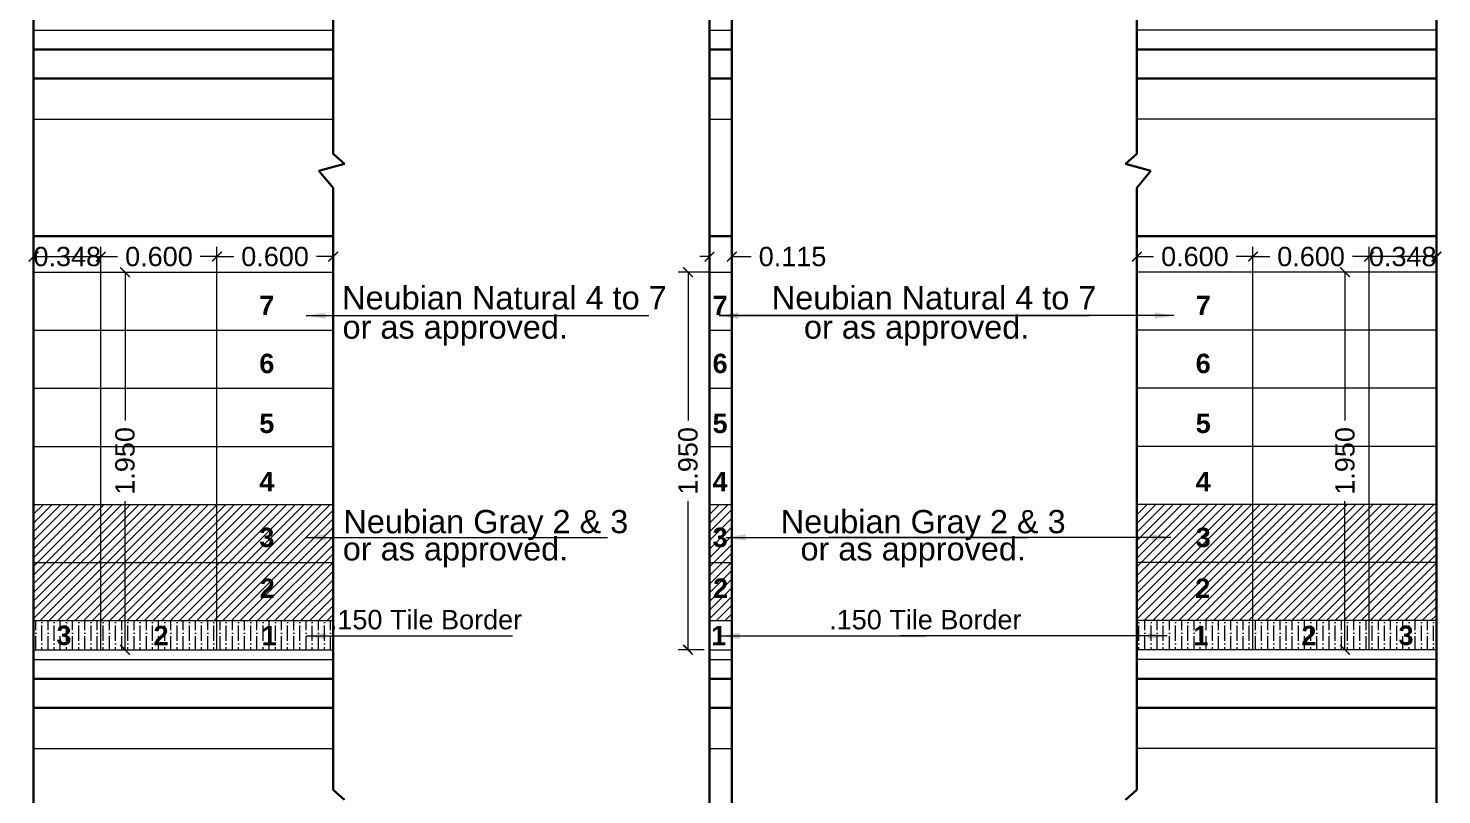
# Model space of a CAD drawing. Header units: millimetres. Extents: x 2733 to 5909, y 1038 to 2089.
# Drawn here: x 2805.37 to 2812.68, y 1047.61 to 1051.57 of the extents above; entities that cross this region are included whole.
import ezdxf

# ---------------------------------------------------------------- set-up
doc = ezdxf.new("R2010")
doc.units = ezdxf.units.MM
doc.header["$PDMODE"] = 35
doc.layers.get('0').update_dxf_attribs({"lineweight": 20})
doc.layers.get('Defpoints').update_dxf_attribs({"lineweight": 15})
for name, color, linetype, lineweight in [('beam', 43, 'Continuous', 20), ('DIM', 6, 'Continuous', 18), ('dim.1', 6, 'Continuous', 18), ('FLOOR FINISH', 10, 'Continuous', 15), ('Hatch', 43, 'Continuous', 13), ('rcc', 5, 'Continuous', 30), ('TEXT', 7, 'Continuous', 15), ('Text-1', 240, 'Continuous', 15), ('TILE HATCH-2', 123, 'Continuous', 9), ('Tiles', 91, 'Continuous', 9), ('Tiles-Text', 230, 'Continuous', 18), ('Wall', 7, 'Continuous', 30)]:
    doc.layers.add(name, color=color, linetype=linetype, lineweight=lineweight)
doc.styles.add('dim-stylus bt', font='arial.ttf')
doc.styles.add('L120', font='arial.ttf', dxfattribs={"height": 0.6})
doc.styles.add('Tabrej', font='arial.ttf')
doc.dimstyles.new('DIMEN', dxfattribs={"dimtxt": 0.3, "dimasz": 0.25, "dimexe": 0.18, "dimexo": 0.0625, "dimgap": 0.09, "dimtad": 0, "dimdec": 3, "dimzin": 0, "dimdsep": 46, "dimtxsty": 'Tabrej', "dimcen": 0, "dimclrd": 256, "dimclre": 256, "dimclrt": 7, "dimadec": 0, "dimazin": 0, "dimtfac": 1, "dimtdec": 3, "dimtofl": 0, "dimtmove": 0, "dimatfit": 1, "dimfxl": 0, "dimtolj": 1, "dimtzin": 0, "dimlwd": -1, "dimlwe": -1, "dimarcsym": 0})
doc.dimstyles.new('Tabrej', dxfattribs={"dimtxt": 4, "dimasz": 0.45, "dimexe": 0.18, "dimexo": 0.0625, "dimgap": 0.09, "dimtad": 0, "dimdec": 3, "dimzin": 0, "dimdsep": 46, "dimtxsty": 'Tabrej', "dimcen": 0, "dimclrd": 256, "dimclre": 256, "dimclrt": 7, "dimaunit": 1, "dimadec": 3, "dimazin": 0, "dimtfac": 1, "dimtdec": 3, "dimtofl": 0, "dimtmove": 0, "dimatfit": 3, "dimfxl": 0, "dimtolj": 1, "dimtzin": 0, "dimlwd": -1, "dimlwe": -1, "dimarcsym": 0})

# ---------------------------------------------------------------- blocks, each defined once
blk = doc.blocks.new('_ArchTick')
at = {"color": 0, "const_width": 0.15}
blk.add_lwpolyline([(-0.5, -0.5), (0.5, 0.5)], dxfattribs=at)
blk = doc.blocks.new('*D307')
at = {"layer": 'Defpoints', "color": 0, "lineweight": 15, "transparency": 16777216}
for p in [(2805.7474, 1050.3924), (2805.3998, 1050.3125), (2805.7474, 1050.3135)]:
    blk.add_point(p, dxfattribs=at)
at = {"layer": 'DIM', "transparency": 16777216}
for p, q in [((2805.3998, 1050.314), (2805.3998, 1050.4424)), ((2805.7474, 1050.315), (2805.7474, 1050.4424)), ((2805.3998, 1050.3924), (2805.7474, 1050.3924))]:
    blk.add_line(p, q, dxfattribs=at)
at = {"layer": 'DIM', "transparency": 16777216, "xscale": 0.05, "yscale": 0.05, "zscale": 0.05, "rotation": 180}
blk.add_blockref('_ArchTick', (2805.3998, 1050.3924), dxfattribs=at)
at = {"layer": 'DIM', "transparency": 16777216, "xscale": 0.05, "yscale": 0.05, "zscale": 0.05}
blk.add_blockref('_ArchTick', (2805.7474, 1050.3924), dxfattribs=at)
at = {"layer": 'DIM', "color": 7, "transparency": 16777216, "insert": (2805.5736, 1050.3924), "char_height": 0.1, "attachment_point": 5, "style": 'Tabrej'}
blk.add_mtext('\\A1;0.348', dxfattribs=at)
blk = doc.blocks.new('*D308')
at = {"layer": 'Defpoints', "color": 0, "lineweight": 15, "transparency": 16777216}
for p in [(2806.3474, 1050.3924), (2805.7474, 1050.3185), (2806.3474, 1050.3135)]:
    blk.add_point(p, dxfattribs=at)
at = {"layer": 'DIM', "transparency": 16777216}
for p, q in [((2805.7474, 1050.32), (2805.7474, 1050.4424)), ((2806.3474, 1050.315), (2806.3474, 1050.4424)), ((2805.7474, 1050.3924), (2805.8338, 1050.3924)), ((2806.3474, 1050.3924), (2806.261, 1050.3924))]:
    blk.add_line(p, q, dxfattribs=at)
at = {"layer": 'DIM', "transparency": 16777216, "xscale": 0.05, "yscale": 0.05, "zscale": 0.05, "rotation": 180}
blk.add_blockref('_ArchTick', (2805.7474, 1050.3924), dxfattribs=at)
at = {"layer": 'DIM', "transparency": 16777216, "xscale": 0.05, "yscale": 0.05, "zscale": 0.05}
blk.add_blockref('_ArchTick', (2806.3474, 1050.3924), dxfattribs=at)
at = {"layer": 'DIM', "color": 7, "transparency": 16777216, "insert": (2806.0474, 1050.3924), "char_height": 0.1, "attachment_point": 5, "style": 'Tabrej'}
blk.add_mtext('\\A1;0.600', dxfattribs=at)
blk = doc.blocks.new('*D309')
at = {"layer": 'Defpoints', "color": 0, "lineweight": 15, "transparency": 16777216}
for p in [(2806.9474, 1050.3924), (2806.3474, 1050.3185), (2806.9474, 1050.3135)]:
    blk.add_point(p, dxfattribs=at)
at = {"layer": 'DIM', "transparency": 16777216}
for p, q in [((2806.3474, 1050.32), (2806.3474, 1050.4424)), ((2806.9474, 1050.315), (2806.9474, 1050.4424)), ((2806.3474, 1050.3924), (2806.4338, 1050.3924)), ((2806.9474, 1050.3924), (2806.861, 1050.3924))]:
    blk.add_line(p, q, dxfattribs=at)
at = {"layer": 'DIM', "transparency": 16777216, "xscale": 0.05, "yscale": 0.05, "zscale": 0.05, "rotation": 180}
blk.add_blockref('_ArchTick', (2806.3474, 1050.3924), dxfattribs=at)
at = {"layer": 'DIM', "transparency": 16777216, "xscale": 0.05, "yscale": 0.05, "zscale": 0.05}
blk.add_blockref('_ArchTick', (2806.9474, 1050.3924), dxfattribs=at)
at = {"layer": 'DIM', "color": 7, "transparency": 16777216, "insert": (2806.6474, 1050.3924), "char_height": 0.1, "attachment_point": 5, "style": 'Tabrej'}
blk.add_mtext('\\A1;0.600', dxfattribs=at)
blk = doc.blocks.new('*D310')
at = {"layer": 'Defpoints', "color": 0, "lineweight": 15, "transparency": 16777216}
for p in [(2805.761, 1050.3125), (2805.7868, 1048.3625), (2805.872, 1048.3625)]:
    blk.add_point(p, dxfattribs=at)
at = {"layer": 'DIM', "transparency": 16777216}
for p, q in [((2805.7625, 1050.3125), (2805.922, 1050.3125)), ((2805.872, 1050.3125), (2805.872, 1049.5464)), ((2805.872, 1048.3625), (2805.872, 1049.1287)), ((2805.7883, 1048.3625), (2805.922, 1048.3625))]:
    blk.add_line(p, q, dxfattribs=at)
at = {"layer": 'DIM', "transparency": 16777216, "xscale": 0.05, "yscale": 0.05, "zscale": 0.05}
for p, rotation in [((2805.872, 1050.3125), 90), ((2805.872, 1048.3625), 270)]:
    blk.add_blockref('_ArchTick', p, dxfattribs=dict(at, rotation=rotation))
at = {"layer": 'DIM', "color": 7, "transparency": 16777216, "insert": (2805.872, 1049.3375), "char_height": 0.1, "attachment_point": 5, "rotation": 90, "style": 'Tabrej'}
blk.add_mtext('\\A1;1.950', dxfattribs=at)
blk = doc.blocks.new('*D323')
at = {"layer": 'Defpoints', "color": 0, "lineweight": 15, "transparency": 16777216}
for p in [(2812.3011, 1050.3924), (2812.3011, 1050.3135), (2812.6487, 1050.3125)]:
    blk.add_point(p, dxfattribs=at)
at = {"layer": 'DIM', "transparency": 16777216}
for p, q in [((2812.3011, 1050.315), (2812.3011, 1050.4424)), ((2812.6487, 1050.314), (2812.6487, 1050.4424)), ((2812.6487, 1050.3924), (2812.3011, 1050.3924))]:
    blk.add_line(p, q, dxfattribs=at)
at = {"layer": 'DIM', "transparency": 16777216, "xscale": 0.05, "yscale": 0.05, "zscale": 0.05, "rotation": 180}
blk.add_blockref('_ArchTick', (2812.3011, 1050.3924), dxfattribs=at)
at = {"layer": 'DIM', "transparency": 16777216, "xscale": 0.05, "yscale": 0.05, "zscale": 0.05}
blk.add_blockref('_ArchTick', (2812.6487, 1050.3924), dxfattribs=at)
at = {"layer": 'DIM', "color": 7, "transparency": 16777216, "insert": (2812.4749, 1050.3924), "char_height": 0.1, "attachment_point": 5, "style": 'Tabrej'}
blk.add_mtext('\\A1;0.348', dxfattribs=at)
blk = doc.blocks.new('*D324')
at = {"layer": 'Defpoints', "color": 0, "lineweight": 15, "transparency": 16777216}
for p in [(2811.7011, 1050.3924), (2811.7011, 1050.3135), (2812.3011, 1050.3185)]:
    blk.add_point(p, dxfattribs=at)
at = {"layer": 'DIM', "transparency": 16777216}
for p, q in [((2811.7011, 1050.315), (2811.7011, 1050.4424)), ((2812.3011, 1050.32), (2812.3011, 1050.4424)), ((2811.7011, 1050.3924), (2811.7876, 1050.3924)), ((2812.3011, 1050.3924), (2812.2147, 1050.3924))]:
    blk.add_line(p, q, dxfattribs=at)
at = {"layer": 'DIM', "transparency": 16777216, "xscale": 0.05, "yscale": 0.05, "zscale": 0.05, "rotation": 180}
blk.add_blockref('_ArchTick', (2811.7011, 1050.3924), dxfattribs=at)
at = {"layer": 'DIM', "transparency": 16777216, "xscale": 0.05, "yscale": 0.05, "zscale": 0.05}
blk.add_blockref('_ArchTick', (2812.3011, 1050.3924), dxfattribs=at)
at = {"layer": 'DIM', "color": 7, "transparency": 16777216, "insert": (2812.0011, 1050.3924), "char_height": 0.1, "attachment_point": 5, "style": 'Tabrej'}
blk.add_mtext('\\A1;0.600', dxfattribs=at)
blk = doc.blocks.new('*D325')
at = {"layer": 'Defpoints', "color": 0, "lineweight": 15, "transparency": 16777216}
for p in [(2811.1011, 1050.3924), (2811.1011, 1050.3135), (2811.7011, 1050.3185)]:
    blk.add_point(p, dxfattribs=at)
at = {"layer": 'DIM', "transparency": 16777216}
for p, q in [((2811.1011, 1050.315), (2811.1011, 1050.4424)), ((2811.7011, 1050.32), (2811.7011, 1050.4424)), ((2811.1011, 1050.3924), (2811.1876, 1050.3924)), ((2811.7011, 1050.3924), (2811.6147, 1050.3924))]:
    blk.add_line(p, q, dxfattribs=at)
at = {"layer": 'DIM', "transparency": 16777216, "xscale": 0.05, "yscale": 0.05, "zscale": 0.05, "rotation": 180}
blk.add_blockref('_ArchTick', (2811.1011, 1050.3924), dxfattribs=at)
at = {"layer": 'DIM', "transparency": 16777216, "xscale": 0.05, "yscale": 0.05, "zscale": 0.05}
blk.add_blockref('_ArchTick', (2811.7011, 1050.3924), dxfattribs=at)
at = {"layer": 'DIM', "color": 7, "transparency": 16777216, "insert": (2811.4011, 1050.3924), "char_height": 0.1, "attachment_point": 5, "style": 'Tabrej'}
blk.add_mtext('\\A1;0.600', dxfattribs=at)
blk = doc.blocks.new('*D326')
at = {"layer": 'Defpoints', "color": 0, "lineweight": 15, "transparency": 16777216}
for p in [(2812.2875, 1050.3125), (2812.1765, 1048.3625), (2812.2617, 1048.3625)]:
    blk.add_point(p, dxfattribs=at)
at = {"layer": 'DIM', "transparency": 16777216}
for p, q in [((2812.286, 1050.3125), (2812.1265, 1050.3125)), ((2812.1765, 1050.3125), (2812.1765, 1049.5464)), ((2812.1765, 1048.3625), (2812.1765, 1049.1287)), ((2812.2602, 1048.3625), (2812.1265, 1048.3625))]:
    blk.add_line(p, q, dxfattribs=at)
at = {"layer": 'DIM', "transparency": 16777216, "xscale": 0.05, "yscale": 0.05, "zscale": 0.05}
for p, rotation in [((2812.1765, 1050.3125), 90), ((2812.1765, 1048.3625), 270)]:
    blk.add_blockref('_ArchTick', p, dxfattribs=dict(at, rotation=rotation))
at = {"layer": 'DIM', "color": 7, "transparency": 16777216, "insert": (2812.1765, 1049.3375), "char_height": 0.1, "attachment_point": 5, "rotation": 90, "style": 'Tabrej'}
blk.add_mtext('\\A1;1.950', dxfattribs=at)
blk = doc.blocks.new('*D334')
at = {"layer": 'Defpoints', "color": 0, "lineweight": 15, "transparency": 16777216}
for p in [(2809.0074, 1050.3924), (2808.8924, 1050.3125), (2809.0074, 1050.3135)]:
    blk.add_point(p, dxfattribs=at)
at = {"layer": 'DIM', "transparency": 16777216}
for p, q in [((2808.8924, 1050.314), (2808.8924, 1050.4424)), ((2809.0074, 1050.315), (2809.0074, 1050.4424)), ((2808.8924, 1050.3924), (2808.8424, 1050.3924)), ((2809.0074, 1050.3924), (2809.1074, 1050.3924))]:
    blk.add_line(p, q, dxfattribs=at)
at = {"layer": 'DIM', "transparency": 16777216, "xscale": 0.05, "yscale": 0.05, "zscale": 0.05}
blk.add_blockref('_ArchTick', (2808.8924, 1050.3924), dxfattribs=at)
at = {"layer": 'DIM', "transparency": 16777216, "xscale": 0.05, "yscale": 0.05, "zscale": 0.05, "rotation": 180}
blk.add_blockref('_ArchTick', (2809.0074, 1050.3924), dxfattribs=at)
at = {"layer": 'DIM', "color": 7, "transparency": 16777216, "insert": (2809.3215, 1050.3924), "char_height": 0.1, "attachment_point": 5, "style": 'Tabrej'}
blk.add_mtext('\\A1;0.115', dxfattribs=at)
blk = doc.blocks.new('*D333')
at = {"layer": 'Defpoints', "color": 0, "lineweight": 15, "transparency": 16777216}
for p in [(2808.8924, 1050.3125), (2808.7814, 1048.3625), (2808.8666, 1048.3625)]:
    blk.add_point(p, dxfattribs=at)
at = {"layer": 'DIM', "transparency": 16777216}
for p, q in [((2808.8909, 1050.3125), (2808.7314, 1050.3125)), ((2808.7814, 1050.3125), (2808.7814, 1049.5464)), ((2808.7814, 1048.3625), (2808.7814, 1049.1287)), ((2808.8651, 1048.3625), (2808.7314, 1048.3625))]:
    blk.add_line(p, q, dxfattribs=at)
at = {"layer": 'DIM', "transparency": 16777216, "xscale": 0.05, "yscale": 0.05, "zscale": 0.05}
for p, rotation in [((2808.7814, 1050.3125), 90), ((2808.7814, 1048.3625), 270)]:
    blk.add_blockref('_ArchTick', p, dxfattribs=dict(at, rotation=rotation))
at = {"layer": 'DIM', "color": 7, "transparency": 16777216, "insert": (2808.7814, 1049.3375), "char_height": 0.1, "attachment_point": 5, "rotation": 90, "style": 'Tabrej'}
blk.add_mtext('\\A1;1.950', dxfattribs=at)

msp = doc.modelspace()

# ---------------------------------------------------------------- hatches: boundary and pattern name
at = {"layer": 'Hatch', "lineweight": 15}
h = msp.add_hatch(dxfattribs=at)
h.set_pattern_fill('ANSI36', color=256, scale=0.01, angle=45, style=0)
h.set_pattern_definition([(90, (-67.742077, 6.5), (-0.03175, 0.0555625), [0.079375, -0.015875, 0, -0.015875])])
h.paths.add_polyline_path([(2806.9474, 1048.5125), (2806.3474, 1048.5125), (2806.3474, 1048.3625), (2806.9474, 1048.3625)])
h.paths.add_polyline_path([(2806.3474, 1048.5125), (2805.7474, 1048.5125), (2805.7474, 1048.3625), (2806.3474, 1048.3625)])
h.paths.add_polyline_path([(2805.7474, 1048.5125), (2805.3998, 1048.5125), (2805.3998, 1048.3625), (2805.7474, 1048.3625)])
h.paths.add_polyline_path([(2806.5586, 1048.3308), (2806.6862, 1048.3308), (2806.6862, 1048.5369), (2806.5586, 1048.5369)], flags=9)
h.paths.add_polyline_path([(2805.9963, 1048.3309), (2806.124, 1048.3309), (2806.124, 1048.537), (2805.9963, 1048.537)], flags=9)
h.paths.add_polyline_path([(2805.4932, 1048.3318), (2805.6209, 1048.3318), (2805.6209, 1048.5378), (2805.4932, 1048.5378)], flags=9)
h = msp.add_hatch(dxfattribs=at)
h.set_pattern_fill('ANSI36', color=256, scale=0.01, angle=45, style=0)
h.set_pattern_definition([(90, (-71.916522, 6.5), (-0.03175, 0.0555625), [0.079375, -0.015875, 0, -0.015875])])
h.paths.add_polyline_path([(2811.1011, 1048.5125), (2811.7011, 1048.5125), (2811.7011, 1048.3625), (2811.1011, 1048.3625)])
h.paths.add_polyline_path([(2811.7011, 1048.5125), (2812.3011, 1048.5125), (2812.3011, 1048.3625), (2811.7011, 1048.3625)])
h.paths.add_polyline_path([(2812.3011, 1048.5125), (2812.6487, 1048.5125), (2812.6487, 1048.3625), (2812.3011, 1048.3625)])
h.paths.add_polyline_path([(2811.49, 1048.3308), (2811.3623, 1048.3308), (2811.3623, 1048.5369), (2811.49, 1048.5369)], flags=9)
h.paths.add_polyline_path([(2812.0522, 1048.3309), (2811.9245, 1048.3309), (2811.9245, 1048.537), (2812.0522, 1048.537)], flags=9)
h.paths.add_polyline_path([(2812.5553, 1048.3318), (2812.4277, 1048.3318), (2812.4277, 1048.5378), (2812.5553, 1048.5378)], flags=9)
at = {"layer": 'TILE HATCH-2'}
h = msp.add_hatch(dxfattribs=at)
h.set_pattern_fill('ANSI31', color=256, scale=0.01, style=0)
h.set_pattern_definition([(45, (-67.742077, 6.5), (-0.0224506403, 0.0224506403), [])])
h.paths.add_polyline_path([(2806.3474, 1048.8125), (2805.7474, 1048.8125), (2805.7474, 1048.5125), (2806.3474, 1048.5125)])
h.paths.add_polyline_path([(2806.3474, 1049.1125), (2805.7474, 1049.1125), (2805.7474, 1048.8125), (2806.3474, 1048.8125)])
h.paths.add_polyline_path([(2806.9474, 1048.8125), (2806.3474, 1048.8125), (2806.3474, 1048.5125), (2806.9474, 1048.5125)])
h.paths.add_polyline_path([(2805.7474, 1049.1125), (2805.3998, 1049.1125), (2805.3998, 1048.8125), (2805.7474, 1048.8125)])
h.paths.add_polyline_path([(2806.9474, 1049.1125), (2806.3474, 1049.1125), (2806.3474, 1048.8125), (2806.9474, 1048.8125)])
h.paths.add_polyline_path([(2805.7474, 1048.8125), (2805.3998, 1048.8125), (2805.3998, 1048.5125), (2805.7474, 1048.5125)])
h.paths.add_polyline_path([(2806.5451, 1048.5752), (2806.6728, 1048.5752), (2806.6728, 1048.7813), (2806.5451, 1048.7813)], flags=24)
h.paths.add_polyline_path([(2806.5413, 1048.8377), (2806.669, 1048.8377), (2806.669, 1049.0438), (2806.5413, 1049.0438)], flags=24)
h = msp.add_hatch(dxfattribs=at)
h.set_pattern_fill('ANSI31', color=256, scale=0.01, style=0)
h.set_pattern_definition([(45, (-69.014512, -3.25), (-0.0224506403, 0.0224506403), [])])
h.paths.add_polyline_path([(2809.0074, 1048.8125), (2808.8924, 1048.8125), (2808.8924, 1048.5125), (2809.0074, 1048.5125)])
h.paths.add_polyline_path([(2809.0074, 1049.1125), (2808.8924, 1049.1125), (2808.8924, 1048.8125), (2809.0074, 1048.8125)])
h.paths.add_polyline_path([(2808.8876, 1048.5752), (2809.0153, 1048.5752), (2809.0153, 1048.7813), (2808.8876, 1048.7813)], flags=9)
h.paths.add_polyline_path([(2808.8838, 1048.8377), (2809.0115, 1048.8377), (2809.0115, 1049.0438), (2808.8838, 1049.0438)], flags=9)
h = msp.add_hatch(dxfattribs=at)
h.set_pattern_fill('ANSI31', color=256, scale=0.01, style=0)
h.set_pattern_definition([(45, (-71.916522, 6.5), (-0.0224506403, 0.0224506403), [])])
h.paths.add_polyline_path([(2811.7011, 1048.8125), (2812.3011, 1048.8125), (2812.3011, 1048.5125), (2811.7011, 1048.5125)])
h.paths.add_polyline_path([(2811.7011, 1049.1125), (2812.3011, 1049.1125), (2812.3011, 1048.8125), (2811.7011, 1048.8125)])
h.paths.add_polyline_path([(2811.1011, 1048.8125), (2811.7011, 1048.8125), (2811.7011, 1048.5125), (2811.1011, 1048.5125)])
h.paths.add_polyline_path([(2812.3011, 1049.1125), (2812.6487, 1049.1125), (2812.6487, 1048.8125), (2812.3011, 1048.8125)])
h.paths.add_polyline_path([(2811.1011, 1049.1125), (2811.7011, 1049.1125), (2811.7011, 1048.8125), (2811.1011, 1048.8125)])
h.paths.add_polyline_path([(2812.3011, 1048.8125), (2812.6487, 1048.8125), (2812.6487, 1048.5125), (2812.3011, 1048.5125)])
h.paths.add_polyline_path([(2811.5034, 1048.5752), (2811.3757, 1048.5752), (2811.3757, 1048.7813), (2811.5034, 1048.7813)], flags=24)
h.paths.add_polyline_path([(2811.5072, 1048.8377), (2811.3795, 1048.8377), (2811.3795, 1049.0438), (2811.5072, 1049.0438)], flags=24)

# ---------------------------------------------------------------- linework, layer by layer
at = {"layer": 'beam', "lineweight": 15}
for p, q in [((2805.3998, 1051.1025), (2806.9474, 1051.1025)), ((2808.8924, 1051.1025), (2809.0074, 1051.1025)), ((2812.6487, 1051.1025), (2811.1011, 1051.1025)), ((2805.3998, 1047.8525), (2806.9474, 1047.8525)), ((2808.8924, 1047.8525), (2809.0074, 1047.8525)), ((2812.6487, 1047.8525), (2811.1011, 1047.8525))]:
    msp.add_line(p, q, dxfattribs=at)
at = {"layer": 'FLOOR FINISH', "lineweight": 15}
for p, q in [((2805.3998, 1051.5625), (2806.9474, 1051.5625)), ((2808.8924, 1051.5625), (2809.0074, 1051.5625)), ((2812.6487, 1051.5625), (2811.1011, 1051.5625)), ((2805.3998, 1048.3625), (2806.9474, 1048.3625)), ((2805.3998, 1048.3125), (2806.9474, 1048.3125)), ((2808.8924, 1048.3625), (2809.0074, 1048.3625)), ((2808.8924, 1048.3125), (2809.0074, 1048.3125)), ((2812.6487, 1048.3625), (2811.1011, 1048.3625)), ((2812.6487, 1048.3125), (2811.1011, 1048.3125))]:
    msp.add_line(p, q, dxfattribs=at)
at = {"layer": 'rcc'}
for p, q in [((2805.3998, 1051.4625), (2806.9474, 1051.4625)), ((2808.8924, 1051.4625), (2809.0074, 1051.4625)), ((2812.6487, 1051.4625), (2811.1011, 1051.4625)), ((2805.3998, 1051.3125), (2806.9474, 1051.3125)), ((2808.8924, 1051.3125), (2809.0074, 1051.3125)), ((2812.6487, 1051.3125), (2811.1011, 1051.3125)), ((2805.3998, 1048.2125), (2806.9474, 1048.2125)), ((2808.8924, 1048.2125), (2809.0074, 1048.2125)), ((2812.6487, 1048.2125), (2811.1011, 1048.2125)), ((2805.3998, 1048.0625), (2806.9474, 1048.0625)), ((2808.8924, 1048.0625), (2809.0074, 1048.0625)), ((2812.6487, 1048.0625), (2811.1011, 1048.0625))]:
    msp.add_line(p, q, dxfattribs=at)
at = {"layer": 'Tiles', "lineweight": 15}
for p, q in [((2805.3998, 1050.3125), (2806.9474, 1050.3125)), ((2805.7474, 1048.3625), (2805.7474, 1050.3125)), ((2806.3474, 1048.3625), (2806.3474, 1050.3125)), ((2808.8924, 1050.3125), (2809.0074, 1050.3125)), ((2812.6487, 1050.3125), (2811.1011, 1050.3125)), ((2811.7011, 1048.3625), (2811.7011, 1050.3125)), ((2812.3011, 1048.3625), (2812.3011, 1050.3125)), ((2805.3998, 1050.0125), (2806.9474, 1050.0125)), ((2808.8924, 1050.0125), (2809.0074, 1050.0125)), ((2812.6487, 1050.0125), (2811.1011, 1050.0125)), ((2805.3998, 1049.7125), (2806.9474, 1049.7125)), ((2808.8924, 1049.7125), (2809.0074, 1049.7125)), ((2812.6487, 1049.7125), (2811.1011, 1049.7125)), ((2805.3998, 1049.4125), (2806.9474, 1049.4125)), ((2808.8924, 1049.4125), (2809.0074, 1049.4125)), ((2812.6487, 1049.4125), (2811.1011, 1049.4125)), ((2805.3998, 1049.1125), (2806.9474, 1049.1125)), ((2808.8924, 1049.1125), (2809.0074, 1049.1125)), ((2812.6487, 1049.1125), (2811.1011, 1049.1125)), ((2805.3998, 1048.8125), (2806.9474, 1048.8125)), ((2808.8924, 1048.8125), (2809.0074, 1048.8125)), ((2812.6487, 1048.8125), (2811.1011, 1048.8125)), ((2805.3998, 1048.5125), (2806.9474, 1048.5125)), ((2808.8924, 1048.5125), (2809.0074, 1048.5125)), ((2812.6487, 1048.5125), (2811.1011, 1048.5125))]:
    msp.add_line(p, q, dxfattribs=at)
at = {"layer": 'Wall'}
for p, q in [((2805.3998, 1055.9125), (2805.3998, 1041.8125)), ((2808.8924, 1055.9125), (2808.8924, 1041.8125)), ((2809.0074, 1055.9125), (2809.0074, 1041.8125)), ((2812.6487, 1055.9125), (2812.6487, 1041.8125)), ((2806.9474, 1054.0305), (2806.9474, 1050.9233)), ((2811.1011, 1054.0305), (2811.1011, 1050.9233)), ((2806.8745, 1050.8352), (2807.0065, 1050.8714)), ((2807.0065, 1050.8714), (2806.9474, 1050.9233)), ((2811.042, 1050.8714), (2811.1011, 1050.9233)), ((2811.174, 1050.8352), (2811.042, 1050.8714)), ((2806.9474, 1050.7478), (2806.8745, 1050.8352)), ((2811.1011, 1050.7478), (2811.174, 1050.8352)), ((2806.9474, 1050.7478), (2806.9474, 1047.6395)), ((2811.1011, 1050.7478), (2811.1011, 1047.6395)), ((2806.9474, 1050.4975), (2805.3998, 1050.4975)), ((2809.0074, 1050.4975), (2808.8924, 1050.4975)), ((2811.1011, 1050.4975), (2812.6487, 1050.4975)), ((2807.0065, 1047.5876), (2806.9474, 1047.6395)), ((2811.042, 1047.5876), (2811.1011, 1047.6395))]:
    msp.add_line(p, q, dxfattribs=at)

# ---------------------------------------------------------------- texts
at = {"layer": 'TEXT', "char_height": 0.1, "width": 1.137347, "attachment_point": 3, "style": 'L120'}
for insert in [(2807.9243, 1048.5678), (2810.5047, 1048.5678)]:
    msp.add_mtext('{\\fArial|b0|i0|c0|p34; .150 Tile Border}', dxfattribs=dict(at, insert=insert))
at = {"layer": 'Text-1', "linetype": 'Continuous', "style": 'dim-stylus bt'}
for s, p in [('        Neubian Natural 4 to 7', (2806.6215, 1050.1199)), ('        Neubian Natural 4 to 7', (2808.8419, 1050.1199)), ('or as approved.', (2806.9962, 1049.9688)), ('or as approved.', (2809.3805, 1049.9688)), ('     Neubian Gray 2 & 3', (2806.7677, 1048.964)), ('     Neubian Gray 2 & 3', (2809.0279, 1048.964)), ('or as approved.', (2806.9976, 1048.8234)), ('or as approved.', (2809.3628, 1048.8234))]:
    msp.add_text(s, height=0.12, dxfattribs=at).set_placement(p)
at = {"layer": 'Tiles-Text', "char_height": 0.1, "width": 0.096954, "attachment_point": 5, "style": 'dim-stylus bt'}
for s, insert in [('{\\fArial|b1|i0|c0|p34;7}', (2806.6048, 1050.1402)), ('{\\fArial|b1|i0|c0|p34;7}', (2808.9473, 1050.1402)), ('{\\fArial|b1|i0|c0|p34;7}', (2811.4437, 1050.1402)), ('{\\fArial|b1|i0|c0|p34;6}', (2806.6048, 1049.8402)), ('{\\fArial|b1|i0|c0|p34;6}', (2808.9473, 1049.8402)), ('{\\fArial|b1|i0|c0|p34;6}', (2811.4437, 1049.8402)), ('{\\fArial|b1|i0|c0|p34;5}', (2806.6048, 1049.5307)), ('{\\fArial|b1|i0|c0|p34;5}', (2808.9473, 1049.5307)), ('{\\fArial|b1|i0|c0|p34;5}', (2811.4437, 1049.5307)), ('{\\fArial|b1|i0|c0|p34;4}', (2806.6048, 1049.2309)), ('{\\fArial|b1|i0|c0|p34;4}', (2808.9473, 1049.2309)), ('{\\fArial|b1|i0|c0|p34;4}', (2811.4437, 1049.2309)), ('{\\fArial|b1|i0|c0|p34;3}', (2806.6048, 1048.9417)), ('{\\fArial|b1|i0|c0|p34;3}', (2808.9473, 1048.9417)), ('{\\fArial|b1|i0|c0|p34;3}', (2811.4437, 1048.9417)), ('{\\fArial|b1|i0|c0|p34;2}', (2806.6072, 1048.68)), ('{\\fArial|b1|i0|c0|p34;2}', (2808.9497, 1048.68)), ('{\\fArial|b1|i0|c0|p34;2}', (2811.4413, 1048.68)), ('{\\fArial|b1|i0|c0|p34;3}', (2805.5566, 1048.4357)), ('{\\fArial|b1|i0|c0|p34;2}', (2806.0584, 1048.4357)), ('{\\fArial|b1|i0|c0|p34;1}', (2806.6166, 1048.4356)), ('{\\fArial|b1|i0|c0|p34;1}', (2808.9401, 1048.4356)), ('{\\fArial|b1|i0|c0|p34;1}', (2811.432, 1048.4356)), ('{\\fArial|b1|i0|c0|p34;2}', (2811.9902, 1048.4357)), ('{\\fArial|b1|i0|c0|p34;3}', (2812.4919, 1048.4357))]:
    msp.add_mtext(s, dxfattribs=dict(at, insert=insert))

# ---------------------------------------------------------------- dimensions: what is measured, and where the dimension line sits
at = {"layer": 'DIM'}
for base, p1, p2, picture, middle in [((2805.7474, 1050.3924), (2805.3998, 1050.3125), (2805.7474, 1050.3135), '*D307', (2805.5736, 1050.3924)), ((2809.0074, 1050.3924), (2808.8924, 1050.3125), (2809.0074, 1050.3135), '*D334', (2809.3215, 1050.3924))]:
    dim = msp.add_linear_dim(base=base, p1=p1, p2=p2, dimstyle='DIMEN', override={"dimscale": 0.5, "dimtxt": 0.2, "dimasz": 0.1, "dimexe": 0.1, "dimexo": 0.003, "dimblk1": 'ArchTick', "dimblk2": 'ArchTick', "dimsah": 1}, dxfattribs=at)
    dim.commit()
    dim.dimension.update_dxf_attribs({"geometry": picture, "text_midpoint": middle, "dimtype": 160})
for base, p1, p2, picture, middle in [((2806.3474, 1050.3924), (2805.7474, 1050.3185), (2806.3474, 1050.3135), '*D308', (2806.0474, 1050.3924)), ((2806.9474, 1050.3924), (2806.3474, 1050.3185), (2806.9474, 1050.3135), '*D309', (2806.6474, 1050.3924))]:
    dim = msp.add_linear_dim(base=base, p1=p1, p2=p2, dimstyle='DIMEN', override={"dimscale": 0.5, "dimtxt": 0.2, "dimasz": 0.1, "dimexe": 0.1, "dimexo": 0.003, "dimblk1": 'ArchTick', "dimblk2": 'ArchTick', "dimsah": 1}, dxfattribs=at)
    dim.commit()
    dim.dimension.update_dxf_attribs({"geometry": picture, "text_midpoint": middle})
for base, p1, p2, angle, picture, middle in [((2811.1011, 1050.3924), (2811.7011, 1050.3185), (2811.1011, 1050.3135), 180, '*D325', (2811.4011, 1050.3924)), ((2811.7011, 1050.3924), (2812.3011, 1050.3185), (2811.7011, 1050.3135), 180, '*D324', (2812.0011, 1050.3924)), ((2805.872, 1048.3625), (2805.761, 1050.3125), (2805.7868, 1048.3625), 90, '*D310', (2805.872, 1049.3375)), ((2808.7814, 1048.3625), (2808.8924, 1050.3125), (2808.8666, 1048.3625), 90, '*D333', (2808.7814, 1049.3375)), ((2812.1765, 1048.3625), (2812.2875, 1050.3125), (2812.2617, 1048.3625), 90, '*D326', (2812.1765, 1049.3375))]:
    dim = msp.add_linear_dim(base=base, p1=p1, p2=p2, angle=angle, dimstyle='DIMEN', override={"dimscale": 0.5, "dimtxt": 0.2, "dimasz": 0.1, "dimexe": 0.1, "dimexo": 0.003, "dimblk1": 'ArchTick', "dimblk2": 'ArchTick', "dimsah": 1}, dxfattribs=at)
    dim.commit()
    dim.dimension.update_dxf_attribs({"geometry": picture, "text_midpoint": middle})
dim = msp.add_linear_dim(base=(2812.3011, 1050.3924), p1=(2812.6487, 1050.3125), p2=(2812.3011, 1050.3135), angle=180, dimstyle='DIMEN', override={"dimscale": 0.5, "dimtxt": 0.2, "dimasz": 0.1, "dimexe": 0.1, "dimexo": 0.003, "dimblk1": 'ArchTick', "dimblk2": 'ArchTick', "dimsah": 1}, dxfattribs=at)
dim.commit()
dim.dimension.update_dxf_attribs({"geometry": '*D323', "text_midpoint": (2812.4749, 1050.3924), "dimtype": 160})

# ---------------------------------------------------------------- leaders
at = {"layer": 'dim.1', "ltscale": 0.02}
for points in [[(2806.8082, 1050.0877), (2808.5795, 1050.0877)], [(2808.9417, 1050.0877), (2810.8534, 1050.0877)], [(2811.2922, 1050.0877), (2808.9417, 1050.0877)], [(2806.8082, 1048.9423), (2808.3656, 1048.9423)], [(2808.9789, 1048.9423), (2810.5363, 1048.9423)], [(2811.2769, 1048.9423), (2809.5116, 1048.9423)], [(2806.8082, 1048.4333), (2807.8752, 1048.4333)], [(2808.9477, 1048.4333), (2810.0147, 1048.4333)], [(2811.2583, 1048.4333), (2809.8758, 1048.4333)]]:
    msp.add_leader(points, dimstyle='Tabrej', override={"dimasz": 0.1}, dxfattribs=at)

doc.saveas('drawing.dxf')
